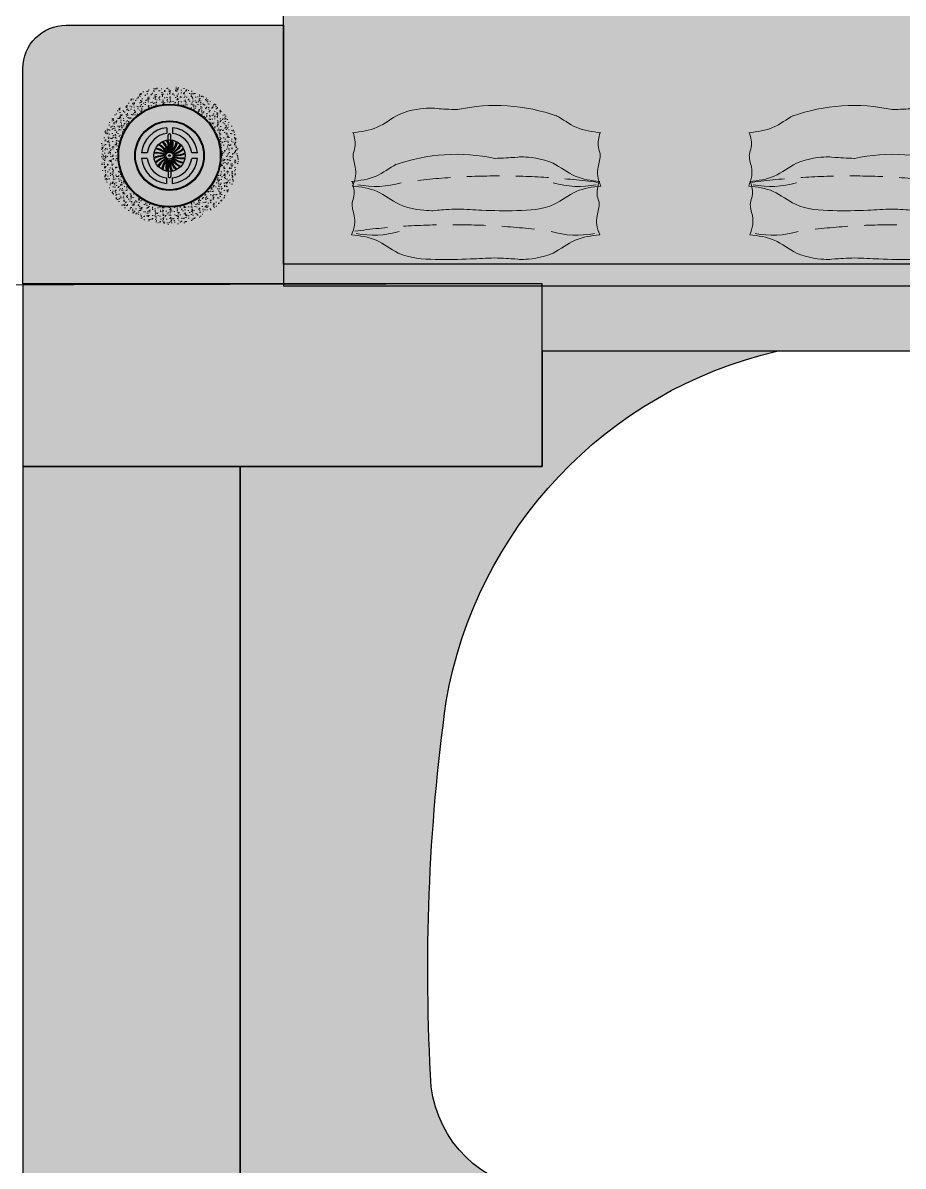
# Model space of a CAD drawing. Header units: millimetres. Extents: x 307301 to 459443, y -2888111 to -2805601.
# Drawn here: x 310434 to 312460, y -2822828 to -2820198 of the extents above; entities that cross this region are included whole.
import ezdxf

# ---------------------------------------------------------------- set-up
doc = ezdxf.new("R2010")
doc.units = ezdxf.units.MM
doc.header["$LTSCALE"] = 10
doc.header["$MEASUREMENT"] = 0
doc.linetypes.add('HIDDEN', pattern=[9.524999999999999, 6.35, -3.175])
for name, color, linetype in [('BMA  furniture', 6, 'Continuous'), ('COL', 2, 'Continuous'), ('Furniture - Plan', 3, 'Continuous'), ('PDA FURNITURE', 6, 'Continuous'), ('WALL - PDA', 1, 'Continuous')]:
    doc.layers.add(name, color=color, linetype=linetype)
for name, color, linetype, lineweight in [('Bma-Furniture Hatch', 6, 'Continuous', 9), ('COLUMN HATCH', 252, 'Continuous', 5), ('HATCH WALL', 8, 'Continuous', 0), ('I-Fur Hatch', 8, 'Continuous', 0), ('I-Wall Paneling', 3, 'Continuous', 18)]:
    doc.layers.add(name, color=color, linetype=linetype, lineweight=lineweight)

# ---------------------------------------------------------------- blocks, each defined once
blk = doc.blocks.new('A$C9a3b0c70')
at = {"layer": 'COLUMN HATCH'}
h = blk.add_hatch(color=252, dxfattribs=at)
h.dxf.hatch_style = 1
h.paths.add_polyline_path([(5679.939411646686, 12055.02883390943), (6874.767805623356, 12055.02883390943), (6874.767805623356, 12477.26569942059), (5679.939411646686, 12477.26569942059)])
h = blk.add_hatch(color=252, dxfattribs=at)
h.dxf.hatch_style = 1
h.paths.add_polyline_path([(5679.790654076263, 9855.387042894494), (6180.125564826187, 9855.387042894494), (6180.169919316657, 12057.02883390943), (5679.835008566733, 12057.02883390943)])
at = {"layer": 'COL', "elevation": 0.05547479510309496}
for points in [[(5679.939411646686, 12057.02883390943), (6874.767805623356, 12057.02883390943), (6874.767805623356, 12477.26569942059), (5679.939411646686, 12477.26569942059)], [(5679.790654076263, 9855.387042894494), (6180.125564826187, 9855.387042894494), (6180.169919316657, 12057.02883390943), (5679.835008566733, 12057.02883390943)]]:
    blk.add_lwpolyline(points, close=True, dxfattribs=at)
blk = doc.blocks.new('AS5DF6')
h = blk.add_hatch(color=41)
h.dxf.hatch_style = 1
h.set_gradient(color1=(255, 221, 117), one_color=1, tint=1, name='SPHERICAL')
edge = h.paths.add_edge_path(flags=17)
edge.add_arc((499920.7114938876, 107589.5904265154), 99.13254373669972, 0, 360)
edge = h.paths.add_edge_path()
edge.add_arc((499920.7114938876, 107589.5904265154), 150.0000000001279, 0, 360)
at = {"layer": 'I-Fur Hatch', "linetype": 'ByBlock'}
h = blk.add_hatch(dxfattribs=at)
h.set_pattern_fill('AR-SAND', color=41, scale=8.377865665717046, angle=90)
h.set_pattern_definition([(127.5, (-843401.7461137681, 353335.2871594631), (-16.14267069830285, -0.5277498920747036), [0, -12.73435581188992, 0, -14.24237163171898, 0, -13.6140317067902]), (97.49999999999993, (-843401.7461137681, 353335.2871594631), (-23.6435606235267, 14.82695149504833), [0, -6.869849845887977, 0, -11.47767596203235, 0, -4.398379474501449]), (57.49999999999999, (-843401.7461137681, 353324.9823846943), (-0.0474107903277916, 26.08986218174001), [0, -4.188932832858516, 0, -15.08015819829065, 0, -19.68798431443502]), (47.5, (-843401.7461137681, 353324.9823846943), (-7.353047981101457, 25.18492486724478), [0, -2.094466416429261, 0, -9.885881485546113, 0, -11.31011864871801])])
edge = h.paths.add_edge_path(flags=17)
edge.add_arc((499920.7114938876, 107589.5904265153), 147.9366818857679, -90.07798751171578, 269.92201248828394, ccw=False)
edge = h.paths.add_edge_path()
edge.add_arc((499920.7114938876, 107589.5904265154), 200.7180816626633, -90.07798751171578, 269.92201248828394, ccw=False)
at = {"layer": 'Furniture - Plan', "color": 6, "ltscale": 6000}
for p, q in [((499912.5463835003, 107654.3668163584), (499912.5689958912, 107670.9796525727)), ((499929.0529131243, 107654.3443486658), (499929.0755255151, 107670.95718488)), ((499839.3222678303, 107581.4479285189), (499855.9351040445, 107581.4253161281)), ((499839.344735523, 107597.9544581429), (499855.9575717372, 107597.9318457521)), ((499985.4654160379, 107581.2490072787), (500002.4956999896, 107581.2258266831)), ((499985.4878837307, 107597.7555369026), (500002.5181676823, 107597.7323563071)), ((499912.34746226, 107508.2236681508), (499912.3700746508, 107524.836504365)), ((499928.853991884, 107508.2012004581), (499928.8766042749, 107524.8140366723))]:
    blk.add_line(p, q, dxfattribs=at)
at = {"layer": 'Furniture - Plan', "ltscale": 6000}
for p, q in [((499916.5740347885, 107603.4329676905), (499916.6364587608, 107649.2945148371)), ((499924.8866208507, 107603.4216530997), (499924.9490448228, 107649.2832002462)), ((499916.5363669247, 107575.759199931), (499916.4739429524, 107529.8976527845)), ((499924.8489529867, 107575.7478853402), (499924.7865290143, 107529.8863381936))]:
    blk.add_line(p, q, dxfattribs=at)
at = {"layer": 'Furniture - Plan', "color": 8, "ltscale": 6000, "elevation": 1.090478017e-07}
for points in [[(499889.7231685246, 107623.2233518545, -0.1386817829056717), (499910.3130243289, 107604.5179442863, -0.546682458698127), (499908.4712492233, 107603.0211005345, 0.1479788688206775), (499887.3952361888, 107620.9189590156, 0.1479788688206775)], [(499901.6329906222, 107631.1531584856, -0.1386817829056717), (499915.4348183293, 107607.0006433727, -0.546682458698127), (499913.2206359564, 107606.1462001761, 0.1479788688206775), (499898.706898856, 107629.6809213136, 0.1479788688206775)], [(499915.4103495474, 107635.0145153269, -0.1386817829056717), (499921.0731300983, 107607.7791091289, -0.546682458698127), (499918.7032800556, 107607.6507053409, 0.1479788688206775), (499912.1725245998, 107634.5185466538, 0.1479788688206775)], [(499929.7066214158, 107634.4294458671, -0.1386817829056717), (499926.6760423952, 107606.7771399029, -0.546682458698127), (499924.3825021168, 107607.3873445809, 0.1479788688206775), (499926.4740041521, 107634.9582945623, 0.1479788688206775)], [(499943.1223875291, 107629.4552207813, -0.1386817829056717), (499931.6951031267, 107604.0928154237, -0.546682458698127), (499929.7023803151, 107605.3818974822, 0.1479788688206775), (499940.21140905, 107630.9571194498, 0.1479788688206775)], [(499954.3444192267, 107620.5787518785, -0.1386817829056717), (499935.6390116586, 107599.988896074, -0.546682458698127), (499934.1421679067, 107601.8306711796, 0.1479788688206775), (499952.0400263878, 107622.9066842142, 0.1479788688206775)], [(499875.2874050761, 107584.2892821752, -0.1386817829056717), (499902.522811274, 107589.952062726, -0.546682458698127), (499902.6512150621, 107587.5822126834, 0.1479788688206775), (499875.7833737491, 107581.0514572276, 0.1479788688206775)], [(499875.8724745358, 107598.5855540436, -0.1386817829056717), (499903.5247805001, 107595.5549750229, -0.546682458698127), (499902.9145758221, 107593.2614347447, 0.1479788688206775), (499875.3436258406, 107595.3529367799, 0.1479788688206775)], [(499879.1487619174, 107570.5119232501, -0.1386817829056717), (499903.3012770303, 107584.3137509572, -0.546682458698127), (499904.155720227, 107582.0995685842, 0.1479788688206775), (499880.6209990894, 107567.5858314837, 0.1479788688206775)], [(499880.8466996217, 107612.0013201568, -0.1386817829056717), (499906.2091049793, 107600.5740357544, -0.546682458698127), (499904.9200229208, 107598.5813129429, 0.1479788688206775), (499879.3448009532, 107609.0903416778, 0.1479788688206775)], [(499887.0785685486, 107558.6021011523, -0.1386817829056717), (499905.7839761167, 107579.1919569567, -0.546682458698127), (499907.2808198684, 107577.3501818511, 0.1479788688206775), (499889.3829613874, 107556.2741688165, 0.1479788688206775)], [(499960.5762881536, 107567.179532874, -0.1386817829056717), (499935.2138827958, 107578.6068172763, -0.546682458698127), (499936.5029648545, 107580.5995400878, 0.1479788688206775), (499962.078186822, 107570.090511353, 0.1479788688206775)], [(499962.274225858, 107608.6689297807, -0.1386817829056717), (499938.1217107449, 107594.8671020735, -0.546682458698127), (499937.2672675484, 107597.0812844465, 0.1479788688206775), (499960.8019886859, 107611.595021547, 0.1479788688206775)], [(499965.5505132394, 107580.5952989872, -0.1386817829056717), (499937.8982072753, 107583.6258780078, -0.546682458698127), (499938.5084119531, 107585.9194182861, 0.1479788688206775), (499966.0793619345, 107583.8279162508, 0.1479788688206775)], [(499966.1355826991, 107594.8915708555, -0.1386817829056717), (499938.9001765011, 107589.2287903047, -0.546682458698127), (499938.7717727132, 107591.5986403473, 0.1479788688206775), (499965.639614026, 107598.1293958031, 0.1479788688206775)], [(499898.3006002462, 107549.7256322494, -0.1386817829056717), (499909.7278846485, 107575.088037607, -0.546682458698127), (499911.72060746, 107573.7989555485, 0.1479788688206775), (499901.2115787253, 107548.2237335809, 0.1479788688206775)], [(499911.7163663594, 107544.7514071636, -0.1386817829056717), (499914.7469453801, 107572.4037131278, -0.546682458698127), (499917.0404856585, 107571.7935084498, 0.1479788688206775), (499914.9489836231, 107544.2225584684, 0.1479788688206775)], [(499926.0126382278, 107544.1663377038, -0.1386817829056717), (499920.3498576768, 107571.4017439018, -0.546682458698127), (499922.7197077195, 107571.5301476898, 0.1479788688206775), (499929.2504631753, 107544.6623063769, 0.1479788688206775)], [(499939.789997153, 107548.0276945451, -0.1386817829056717), (499925.9881694458, 107572.1802096581, -0.546682458698127), (499928.2023518189, 107573.0346528547, 0.1479788688206775), (499942.7160889194, 107549.4999317171, 0.1479788688206775)], [(499951.6998192508, 107555.9575011763, -0.1386817829056717), (499931.1099634463, 107574.6629087444, -0.546682458698127), (499932.9517385518, 107576.1597524962, 0.1479788688206775), (499954.0277515865, 107558.2618940151, 0.1479788688206775)]]:
    blk.add_lwpolyline(points, format="xyb", dxfattribs=at)
at = {"layer": 'Furniture - Plan', "ltscale": 6000, "elevation": 1.090478017e-07}
for points in [[(499916.5740347885, 107603.4329676905), (499916.5887248533, 107614.2254417279), (499924.9013109153, 107614.214127137), (499924.8866208507, 107603.4216530997)], [(499916.5363669247, 107575.759199931), (499916.5216768599, 107564.9667258937), (499924.8342629218, 107564.9554113028), (499924.8489529867, 107575.7478853402)]]:
    blk.add_lwpolyline(points, dxfattribs=at)
for points in [[(499917.7385951609, 107614.2238765938), (499917.7483912781, 107621.4208727721), (499923.7612367249, 107621.4126884495), (499923.7514406077, 107614.2156922711)], [(499917.6715471675, 107564.9651607595), (499917.6617510503, 107557.7681645812), (499923.6745964971, 107557.7599802586), (499923.6843926143, 107564.9569764369)]]:
    blk.add_lwpolyline(points, close=True, dxfattribs=at)
at = {"layer": 'Furniture - Plan', "color": 3}
for radius in [150.0000000001279, 147.9366818857767, 101.1958618510509, 99.13254373669972]:
    blk.add_circle((499920.7114938876, 107589.5904265154, 1.511139222e-07), radius, dxfattribs=at)
at = {"layer": 'Furniture - Plan', "color": 8, "ltscale": 6000}
blk.add_circle((499920.7114938876, 107589.5904265154, 1.511139222e-07), 45.73237338773325, dxfattribs=at)
at = {"layer": 'Furniture - Plan', "ltscale": 6000}
for centre, radius in [((499920.7114938876, 107589.5904265154, 1.511139222e-07), 14.44764735115257), ((499920.7114938876, 107589.5904265154, 1.511139222e-07), 10.46376224979091), ((499920.7363646696, 107607.8624539784, 1.511139222e-07), 3.287524864217425), ((499920.7114938876, 107589.5904265154, 1.511139222e-07), 2.684026708851843), ((499920.6866231056, 107571.3183990524, 1.511139222e-07), 3.287524864217425)]:
    blk.add_circle(centre, radius, dxfattribs=at)
at = {"layer": 'Furniture - Plan', "color": 6, "ltscale": 6000}
for radius, start, end in [(81.79551571955872, 95.71308518403187, 174.1309397939001), (65.28897080472917, 97.18428413734604, 172.6597408407792), (65.28897080472917, 7.184284136201201, 82.65974084005954), (81.79551571955872, 5.713085183170742, 84.13093979358366), (81.79551571955872, 185.7130851831707, 264.1309397935836), (65.28897080472917, 187.1842841362012, 262.6597408400595), (81.79551571955872, 275.7130851840319, 354.1309397939002), (65.28897080472917, 277.184284137346, 352.6597408407791)]:
    blk.add_arc((499920.7114938876, 107589.5904265154, 1.511139222e-07), radius, start, end, dxfattribs=at)
at = {"layer": 'Furniture - Plan', "ltscale": 6000}
for centre, start, end in [((499920.7927517918, 107649.2888575417, 1.511139222e-07), 359.9220124886253, 179.9220124886253), ((499920.6302359835, 107529.891995489, 1.511139222e-07), 179.9220124886253, 359.9220124886253)]:
    blk.add_arc(centre, 4.156296881185808, start, end, dxfattribs=at)
blk = doc.blocks.new('fgsdrgergfg')
at = {"ltscale": 10}
h = blk.add_hatch(color=7, dxfattribs=at)
h.dxf.hatch_style = 1
h.set_gradient(color1=(242, 242, 242), color2=(207, 207, 207), one_color=1, tint=0.8100000023841858, name='SPHERICAL')
edge = h.paths.add_edge_path()
edge.add_spline(control_points=[(551950.8491610936, 392026.0062566476), (551935.7294950907, 392026.2553522254), (551898.2945608518, 392028.9253128984), (551909.8044005487, 392029.575295811), (551843.2224893289, 392025.9496419072), (551797.9275332255, 391987.5020990807), (551765.2533969416, 391983.2727006748), (551749.2155588196, 391981.3156714429)], knot_values=[1.30749952836129, 1.30749952836129, 1.30749952836129, 1.30749952836129, 46.68117511678281, 114.6874572295719, 188.2356427690143, 237.8040753114456, 285.3309798340574, 285.3309798340574, 285.3309798340574, 285.3309798340574], degree=3, periodic=0)
edge.add_spline(control_points=[(551749.2155588196, 391981.3156714429), (551751.8878545569, 391971.7418001457), (551755.8165225416, 391957.6668004636), (551746.3639663883, 391936.0554560095), (551753.7823093517, 391917.4743639125), (551755.1161065657, 391896.1287391205), (551750.4264425109, 391884.2351375039), (551747.8918543108, 391877.807090214)], knot_values=[0, 0, 0, 0, 28.65741772155239, 42.1306212303534, 67.54346933184193, 84.92288840191489, 105.3628512961232, 105.3628512961232, 105.3628512961232, 105.3628512961232], degree=3, periodic=0)
edge.add_spline(control_points=[(551747.8918543108, 391877.807090214), (551764.3721564678, 391875.7994217884), (551797.5804757192, 391871.7539077321), (551843.2224895087, 391833.0117734154), (551909.8044007352, 391829.3861196357), (551898.2282067926, 391830.0398496793), (551936.4451224753, 391832.7570231403), (551951.926594706, 391832.9715047257)], knot_values=[0, 0, 0, 0, 48.8344040509731, 98.40283659340434, 171.9510221328468, 239.9573042456359, 286.4086208810388, 286.4086208810388, 286.4086208810388, 286.4086208810388], degree=3, periodic=0)
edge.add_spline(control_points=[(551951.926594706, 391832.9715047257), (551967.4080669371, 391832.7570231691), (552005.6249826247, 391830.0398497795), (552067.5487886837, 391829.3861197828), (552134.1306999032, 391833.0117736863), (552179.7727136204, 391871.7539080883), (552212.9810328647, 391875.7994222065), (552229.4613350179, 391877.8070906629)], knot_values=[0, 0, 0, 0, 46.45131663567048, 114.4575987484596, 188.005784287902, 237.5742168303333, 286.4086208813064, 286.4086208813064, 286.4086208813064, 286.4086208813064], degree=3, periodic=0)
edge.add_spline(control_points=[(552229.4613350179, 391877.8070906629), (552226.9267468058, 391884.2351379479), (552222.2370827287, 391896.1287395561), (552223.5708799029, 391917.4743643504), (552230.9892228317, 391936.0554564614), (552221.5366666383, 391957.6668008974), (552225.4653345967, 391971.741800587), (552228.1376303162, 391981.3156718891)], knot_values=[0, 0, 0, 0, 20.43996289425102, 37.8193819643288, 63.23223006581735, 76.70543357461834, 105.3628512961743, 105.3628512961743, 105.3628512961743, 105.3628512961743], degree=3, periodic=0)
edge.add_spline(control_points=[(552228.1376303163, 391981.3156718891), (552212.0997921905, 391983.2727010913), (552180.8262096698, 391987.3208092639), (552155.8751754159, 392007.535550183), (552142.5387707736, 392014.5710597616)], knot_values=[1.307499528266684, 1.307499528266684, 1.307499528266684, 1.307499528266684, 48.8344040509731, 94.24091355810916, 94.24091355810916, 94.24091355810916, 94.24091355810916], degree=3, periodic=0)
edge.add_arc((552025.5469459917, 391678.7511551497), 355.1983454140329, 70.4332099039519, 102.1398631079524)
at = {"color": 3}
blk.add_lwpolyline([(551950.849161093, 392026.0062566473, -0.139514117804093), (552144.8702159184, 392013.30731163, -0.7505645777739895)], format="xyb", dxfattribs=at)
at = {"color": 8, "linetype": 'HIDDEN'}
blk.add_arc((552033.499446022, 390456.9744588285), 1440.488958184845, 82.43980847204554, 97.254647986121, dxfattribs=at)
at = {"color": 8}
blk.add_arc((551792.3803591325, 392049.6473536955), 172.6853344509005, 258.5976332844076, 286.7246950373023, dxfattribs=at)
at = {"color": 3}
blk.add_arc((552186.546106698, 392049.6473540629), 172.6853344509004, 253.2753050735338, 281.4023668241971, dxfattribs=at)
for points, knots in [([(551747.8918542142, 391981.1543249308), (551764.3721563679, 391983.1619933871), (551797.5804756118, 391987.2075075055), (551843.2224893289, 392025.9496419072), (551909.8044005487, 392029.575295811), (551898.2282066074, 392028.9215657458), (551936.4451222946, 392026.2043923564), (551951.9265945259, 392025.9899107996)], [0, 0, 0, 0, 48.8344040509731, 98.40283659340434, 171.9510221328468, 239.9573042456359, 286.4086208810388, 286.4086208810388, 286.4086208810388, 286.4086208810388]), ([(552229.4613349218, 391981.1543253795), (552212.9810327644, 391983.1619938054), (552181.1772509593, 391987.03640387), (552155.8751754159, 392007.535550183), (552142.5387707736, 392014.5710597616)], [0, 0, 0, 0, 48.8344040509731, 94.24091355810916, 94.24091355810916, 94.24091355810916, 94.24091355810916]), ([(551747.8918543108, 391877.807090214), (551750.4264425109, 391884.2351375039), (551755.1161065657, 391896.1287391205), (551753.7823093517, 391917.4743639125), (551746.3639663883, 391936.0554560095), (551755.8165225416, 391957.6668004636), (551751.8878545569, 391971.7418001457), (551749.2155588196, 391981.3156714429)], [0, 0, 0, 0, 20.4399628942083, 37.81938196428124, 63.23223006576978, 76.7054335745708, 105.3628512961232, 105.3628512961232, 105.3628512961232, 105.3628512961232]), ([(552229.4613350179, 391877.8070906629), (552226.9267468058, 391884.2351379479), (552222.2370827287, 391896.1287395561), (552223.5708799029, 391917.4743643504), (552230.9892228317, 391936.0554564614), (552221.5366666383, 391957.6668008974), (552225.4653345967, 391971.741800587), (552228.1376303162, 391981.3156718891)], [0, 0, 0, 0, 20.43996289425102, 37.8193819643288, 63.23223006581735, 76.70543357461834, 105.3628512961743, 105.3628512961743, 105.3628512961743, 105.3628512961743]), ([(551747.8918543108, 391877.807090214), (551764.3721564678, 391875.7994217884), (551797.5804757192, 391871.7539077321), (551843.2224895087, 391833.0117734154), (551909.8044007352, 391829.3861196357), (551898.2282067926, 391830.0398496793), (551936.4451224753, 391832.7570231403), (551951.926594706, 391832.9715047257)], [0, 0, 0, 0, 48.8344040509731, 98.40283659340434, 171.9510221328468, 239.9573042456359, 286.4086208810388, 286.4086208810388, 286.4086208810388, 286.4086208810388]), ([(552229.4613350179, 391877.8070906629), (552212.9810328647, 391875.7994222065), (552179.7727136204, 391871.7539080883), (552134.1306999032, 391833.0117736863), (552067.5487886837, 391829.3861197828), (552005.6249826247, 391830.0398497795), (551967.4080669371, 391832.7570231691), (551951.926594706, 391832.9715047257)], [0, 0, 0, 0, 48.8344040509731, 98.40283659340434, 171.9510221328468, 239.9573042456359, 286.4086208813064, 286.4086208813064, 286.4086208813064, 286.4086208813064])]:
    blk.add_open_spline(points, degree=3, knots=knots, dxfattribs=at)
blk = doc.blocks.new('cusion for king size bed')
at = {"layer": 'I-Wall Paneling', "color": 3, "yscale": 1.186492515185202, "zscale": 1.186492515185202, "rotation": 270.0000000000009}
for p, xscale in [((-494759.9316674909, -640398.4799497916), -1.186492515185202), ((-494647.70947529, 669460.0105968775), 1.186492515185202)]:
    blk.add_blockref('fgsdrgergfg', p, dxfattribs=dict(at, xscale=xscale))
blk = doc.blocks.new('ASSSS')
at = {"layer": 'PDA FURNITURE', "true_color": 0xffffff}
h = blk.add_hatch(color=7, dxfattribs=at)
h.dxf.hatch_style = 1
h.paths.add_polyline_path([(312834.1240288429, -2820752.403821469), (312834.1240288429, -2818952.403821469, 0.4142135623730951), (312684.1240288429, -2818802.403821469), (311184.1240288429, -2818802.403821469, 0.4142135623730951), (311034.1240288429, -2818952.403821469), (311034.1240288429, -2820752.403821469)])
at = {"layer": 'PDA FURNITURE', "true_color": 0xc2c2c2}
h = blk.add_hatch(color=9, dxfattribs=at)
h.dxf.hatch_style = 1
h.paths.add_polyline_path([(311014.1240288429, -2819052.484025704), (311014.1240288399, -2819659.612249977), (312854.1240288413, -2819659.612249987), (312854.1240288445, -2819052.484025714)])
at = {"layer": 'PDA FURNITURE', "ltscale": 20}
h = blk.add_hatch(color=254, dxfattribs=at)
h.dxf.hatch_style = 1
h.set_gradient(color1=(132, 132, 132), color2=(222, 222, 222), one_color=1, tint=0.8700000047683716, name='INVCURVED')
h.paths.add_polyline_path([(311034.1240288427, -2820802.40774553), (312834.1240288429, -2820802.40382147), (312834.1240288431, -2820752.403821469), (311034.1240288429, -2820752.407745529)])
at = {"layer": 'PDA FURNITURE', "elevation": 0.02773739784954887}
blk.add_lwpolyline([(311184.1240288429, -2818802.403821469), (312684.1240288429, -2818802.403821469, -0.414213562373095), (312834.1240288429, -2818952.403821469), (312834.1240288429, -2820752.403821469), (311034.1240288429, -2820752.403821469), (311034.1240288429, -2818952.403821469, -0.414213562373095)], format="xyb", close=True, dxfattribs=at)
for points in [[(311014.1240288429, -2819052.484025704), (311014.1240288399, -2819659.612249977), (312854.1240288413, -2819659.612249987), (312854.1240288445, -2819052.484025714)], [(311034.1240288427, -2820802.40774553), (312834.1240288429, -2820802.40382147), (312834.1240288431, -2820752.403821469), (311034.1240288429, -2820752.407745529)]]:
    blk.add_lwpolyline(points, close=True, dxfattribs=at)
at = {"layer": 'PDA FURNITURE', "ltscale": 3, "elevation": 0.02773739784954887}
blk.add_lwpolyline([(312834.1240288429, -2820752.403821469), (311034.1240288429, -2820752.403821469)], dxfattribs=at)
at = {"layer": 'PDA FURNITURE', "rotation": 89.99999999999997}
blk.add_blockref('cusion for king size bed', (326007.9191357978, -2790885.403821543, 0.02773739784954887), dxfattribs=at)
at = {"layer": 'PDA FURNITURE', "xscale": -1, "rotation": 270.0000000000001}
blk.add_blockref('cusion for king size bed', (297860.328921888, -2790885.403821543, 0.02773739784954887), dxfattribs=at)

msp = doc.modelspace()

# ---------------------------------------------------------------- hatches: boundary and pattern name
at = {"layer": 'Bma-Furniture Hatch', "true_color": 0xffffff}
h = msp.add_hatch(color=7, dxfattribs=at)
h.dxf.hatch_style = 1
edge = h.paths.add_edge_path()
edge.add_arc((312396.0101023113, -2821929.11730072), 1002.22873363811, 103.0829429187146, 170.23761332839, ccw=False)
edge.add_line((312169.1442605919, -2820952.903018715), (311628.9522450471, -2820952.903018715))
edge.add_line((311628.9522450471, -2820952.903018715), (311628.9522450471, -2821218.144531001))
edge.add_line((311628.9522450471, -2821218.144531001), (310934.3543587404, -2821218.144531001))
edge.add_line((310934.3543587404, -2821218.144531001), (310934.3210141666, -2822972.905398346))
edge.add_arc((311637.9692738387, -2825675.965073858), 2793.143834950255, 90.45283937571378, 104.59114568306981, ccw=False)
edge.add_arc((311643.1730430904, -2822613.108351205), 271.175709796493, 186.7784554144531, 264.2264940677607, ccw=False)
edge.add_arc((315834.6964062003, -2822374.693012539), 4468.992785178886, 172.0834642153223, 183.469133197413, ccw=False)
at = {"layer": 'HATCH WALL'}
h = msp.add_hatch(color=7, dxfattribs=at)
edge = h.paths.add_edge_path()
edge.add_line((315719.104024862, -2818442.902978092), (315769.104024862, -2818442.902978092))
edge.add_arc((315769.104024862, -2818542.902978092), 100, 0, 90, ccw=False)
edge.add_line((315869.104024862, -2818542.902978092), (315869.1040248615, -2820352.903018715))
edge.add_arc((315269.1040248615, -2820352.903018715), 600, -90, 0, ccw=False)
edge.add_line((315269.1040248615, -2820952.903018715), (311628.9522450471, -2820952.903018715))
edge.add_line((311628.9522450471, -2820952.903018715), (311628.9522450471, -2820802.903018715))
edge.add_line((311628.9522450471, -2820802.903018715), (315269.1040248615, -2820802.903018715))
edge.add_arc((315269.1040248615, -2820352.903018715), 450, 270, 360)
edge.add_line((315719.1040248615, -2820352.903018715), (315719.104024862, -2818442.902978092))
at = {"layer": 'PDA FURNITURE', "true_color": 0xffffff}
h = msp.add_hatch(color=7, dxfattribs=at)
h.dxf.hatch_style = 1
edge = h.paths.add_edge_path()
edge.add_line((310534.1238510705, -2820202.903018715), (311034.1240288429, -2820202.903018715))
edge.add_line((311034.1240288429, -2820202.903018715), (311034.1240288429, -2820797.90766549))
edge.add_line((311034.1240288429, -2820797.90766549), (310434.1238510705, -2820797.90766549))
edge.add_line((310434.1238510705, -2820797.90766549), (310434.1238510705, -2820302.903018715))
edge.add_arc((310534.1238510705, -2820302.903018715), 100, 90, 180, ccw=False)

# ---------------------------------------------------------------- linework, layer by layer
at = {"layer": 'PDA FURNITURE', "elevation": 0.05547479569909773}
msp.add_lwpolyline([(324324.1238510709, -2818642.903018716), (320504.0840371195, -2818647.836849602), (320504.0840371195, -2823807.907665477), (319504.1238510691, -2823807.907665477), (319504.1238510691, -2825712.903018702), (312944.1238510695, -2825712.903018702), (312944.1238510695, -2823807.905434475), (312444.1238510695, -2823807.905434475), (312444.1238510695, -2825407.90766549), (310934.1238510705, -2825407.90766549), (310934.1238510705, -2821218.144531001), (311628.9522450471, -2821218.144531001), (311628.9522450471, -2820797.90766549), (309474.1238510709, -2820802.903018715), (309474.1238510709, -2816532.903018716), (311052.5220519215, -2816532.930254189), (311052.5220519215, -2816382.903018715), (310074.1238510711, -2816382.903018715), (310074.123851073, -2814852.903018715), (311629.1254753091, -2814852.903018715), (311629.1254753091, -2814492.90766549), (311008.9506891546, -2814492.907679092), (311008.9506221645, -2812252.907647139)], dxfattribs=at)
at = {"layer": 'PDA FURNITURE', "elevation": 2.980013874553933e-10}
msp.add_lwpolyline([(310534.1238510705, -2820202.903018715), (311034.1240288429, -2820202.903018715), (311034.1240288429, -2820797.90766549), (310434.1238510705, -2820797.90766549), (310434.1238510705, -2820302.903018715, -0.414213562373095)], format="xyb", close=True, dxfattribs=at)
at = {"layer": 'PDA FURNITURE'}
msp.add_lwpolyline([(311408.2942173562, -2821759.176825444, -0.3017019963960246), (312169.1442605919, -2820952.903018715), (311628.9522450471, -2820952.903018715), (311628.9522450471, -2821218.144531001), (310934.3543587404, -2821218.144531001), (310934.3210141666, -2822972.905398346, -0.06176837521199412), (311615.8937849808, -2822882.908476596, -0.351410479712337), (311373.8928621808, -2822645.115377821, -0.04972026338638588)], format="xyb", close=True, dxfattribs=at)
at = {"layer": 'WALL - PDA', "elevation": 0.05547479540109634}
msp.add_lwpolyline([(315719.104024862, -2818442.902978092), (315769.104024862, -2818442.902978092, -0.4142135623731663), (315869.104024862, -2818542.902978092), (315869.1040248615, -2820352.903018715, -0.414213562373095), (315269.1040248615, -2820952.903018715), (311628.9522450471, -2820952.903018715), (311628.9522450471, -2820802.903018715), (315269.1040248615, -2820802.903018715, 0.414213562373095), (315719.1040248615, -2820352.903018715)], format="xyb", close=True, dxfattribs=at)

# ---------------------------------------------------------------- block references
msp.add_blockref('A$C9a3b0c70', (304754.1844394238, -2833275.17336491))
at = {"layer": 'BMA  furniture', "xscale": 0.7899265117641838, "yscale": 0.7899265117641838, "zscale": 0.7899265117641838, "rotation": 180}
msp.add_blockref('AS5DF6', (705672.2136610728, -2735515.218703848, -1.190708920549949e-07), dxfattribs=at)
at = {"layer": 'PDA FURNITURE', "color": 5}
msp.add_blockref('ASSSS', (0, 0), dxfattribs=at)

doc.saveas('drawing.dxf')
